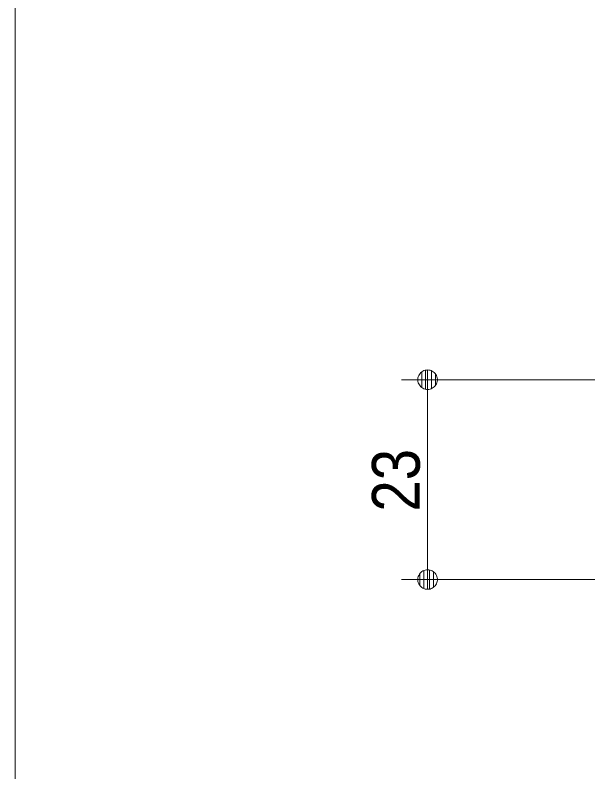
# Model space of a CAD drawing. Units: millimetres, scale not verified. Extents: x -4547 to 4547, y -2284 to 2284.
# Drawn here: x -4340.6 to -4010.8, y -220.7 to 214.8 of the extents above; entities that cross this region are included whole.
import ezdxf
from ezdxf.enums import TextEntityAlignment as Align

# ---------------------------------------------------------------- set-up
doc = ezdxf.new("R2010")
doc.units = ezdxf.units.MM
doc.header["$LTSCALE"] = 20
for name, color, linetype, lineweight in [('0-3_0', 7, 'Continuous', 9), ('0-4_2寸法-1', 7, 'Continuous', 9), ('0-5_1図面枠', 7, 'Continuous', 9)]:
    doc.layers.add(name, color=color, linetype=linetype, lineweight=lineweight)
doc.styles.add('ＭＳ Ｐゴシック', font='')
doc.styles.get('ＭＳ Ｐゴシック').set_extended_font_data('MS PGothic')

# ---------------------------------------------------------------- blocks, each defined once
blk = doc.blocks.new('_Dot')
at = {"layer": '0-3_0'}
for p, q in [((-10, 0), (-20, 0)), ((9.78, 2), (-9.78, 2)), ((7.99, 6), (-7.99, 6)), ((9.16, -3.98), (-9.16, -3.98)), ((6, -7.98), (-6, -7.98))]:
    blk.add_line(p, q, dxfattribs=at)
for points in [[(10, 0), (9.92, 1.25), (9.69, 2.49), (9.3, 3.68), (8.76, 4.82), (8.09, 5.88), (7.29, 6.85), (6.37, 7.71), (5.36, 8.44), (4.26, 9.05), (3.09, 9.51), (1.87, 9.82), (0.63, 9.98), (-0.63, 9.98), (-1.87, 9.82), (-3.09, 9.51), (-4.26, 9.05), (-5.36, 8.44), (-6.37, 7.71), (-7.29, 6.85), (-8.09, 5.88), (-8.76, 4.82), (-9.3, 3.68), (-9.69, 2.49), (-9.92, 1.25), (-10, 0), (0, 0)], [(-10, 0), (-9.92, -1.25), (-9.69, -2.49), (-9.3, -3.68), (-8.76, -4.82), (-8.09, -5.88), (-7.29, -6.85), (-6.37, -7.71), (-5.36, -8.44), (-4.26, -9.05), (-3.09, -9.51), (-1.87, -9.82), (-0.63, -9.98), (0.63, -9.98), (1.87, -9.82), (3.09, -9.51), (4.26, -9.05), (5.36, -8.44), (6.37, -7.71), (7.29, -6.85), (8.09, -5.88), (8.76, -4.82), (9.3, -3.68), (9.69, -2.49), (9.92, -1.25), (10, 0), (0, 0)]]:
    blk.add_lwpolyline(points, close=True, dxfattribs=at)
blk = doc.blocks.new('グループ-109')
at = {"layer": '0-5_1図面枠'}
blk.add_lwpolyline([(-60000, 41550), (60000, 41550), (60000, -41550), (-60000, -41550)], close=True, dxfattribs=at)
blk = doc.blocks.new('図面枠')
at = {"layer": '0-5_1図面枠'}
blk.add_blockref('グループ-109', (0, 0), dxfattribs=at)

msp = doc.modelspace()

# ---------------------------------------------------------------- linework, layer by layer
at = {"layer": '0-4_2寸法-1'}
for p, q in [((-3960.62, 5), (-4118.13, 5)), ((-4103.13, -98.74), (-4103.13, -6.26)), ((-3960.62, -110), (-4118.13, -110))]:
    msp.add_line(p, q, dxfattribs=at)

# ---------------------------------------------------------------- block references
at = {"layer": '0-4_2寸法-1', "xscale": 0.5627563, "yscale": 0.5627563}
for p, rotation in [((-4103.13, 5), 90), ((-4103.13, -110), 270)]:
    msp.add_blockref('_Dot', p, dxfattribs=dict(at, rotation=rotation))
at = {"layer": '0-5_1図面枠', "xscale": 0.05, "yscale": 0.05}
msp.add_blockref('図面枠', (-1340.62, 0), dxfattribs=at)

# ---------------------------------------------------------------- texts
at = {"layer": '0-4_2寸法-1', "style": 'ＭＳ Ｐゴシック', "width": 0.9}
msp.add_text('23', height=27.57, rotation=90, dxfattribs=at).set_placement((-4099.33, -70.94), align=Align.BOTTOM_LEFT)

doc.saveas('drawing.dxf')
